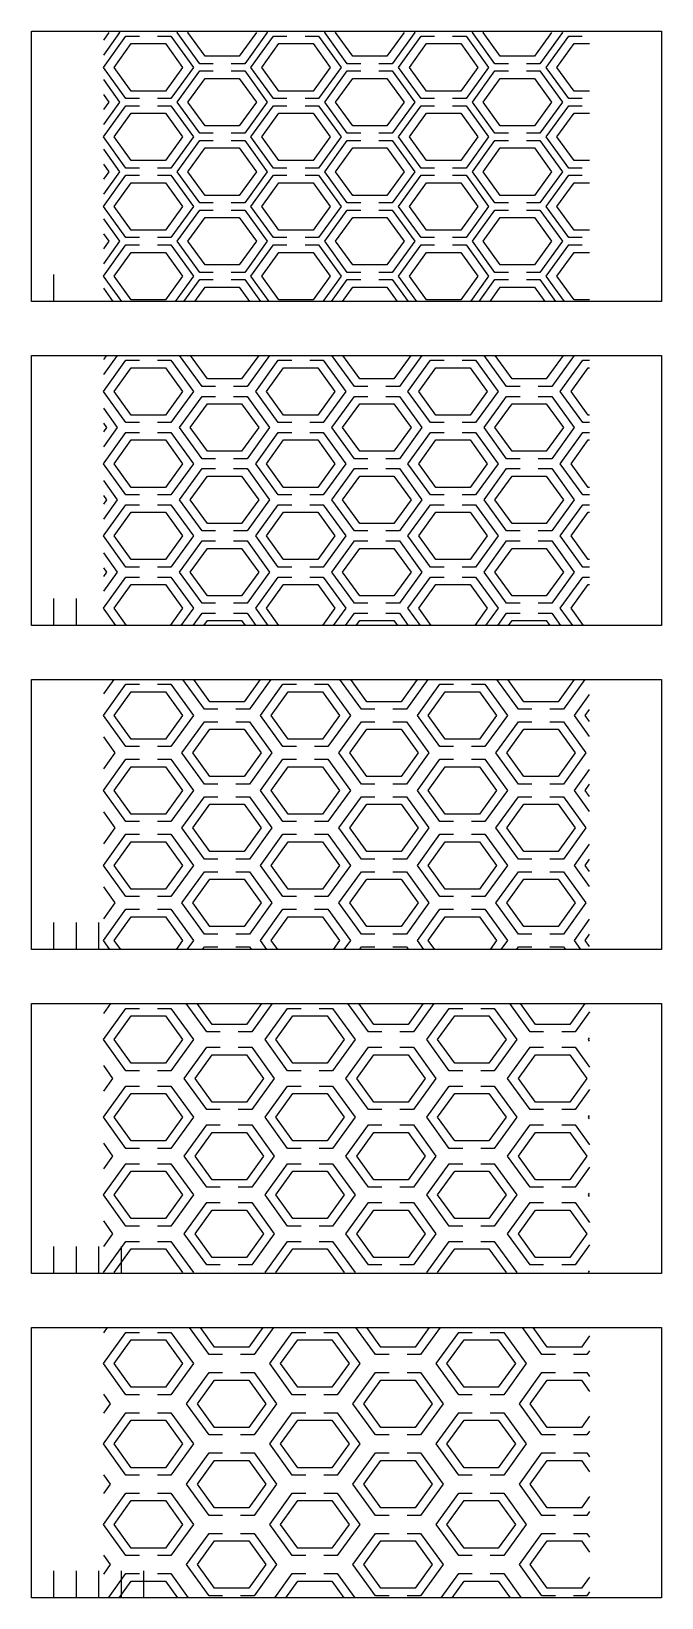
# Model space of a CAD drawing. Header units: millimetres. Extents: x 0 to 70, y 0 to 174.
import ezdxf

# ---------------------------------------------------------------- set-up
doc = ezdxf.new("R2010")
doc.units = ezdxf.units.MM
doc.layers.add('CUT', color=1, linetype='CONTINUOUS')

msp = doc.modelspace()

# ---------------------------------------------------------------- linework, layer by layer
at = {"layer": 'CUT'}
for p, q in [((8.604, 173.8641), (8, 173.0272)), ((8, 166.9728), (8.604, 166.1359)), ((8.604, 166.1359), (8, 165.299)), ((8, 159.2446), (8.604, 158.4077)), ((8.604, 158.4077), (8, 157.5708)), ((8, 151.5164), (8.604, 150.6795)), ((8.604, 150.6795), (8, 149.8426)), ((2.5, 144), (2.5, 147)), ((8, 145.451), (9.0472, 144)), ((8.3328, 138), (8, 137.5388)), ((9.5328, 138), (8, 135.8761)), ((8, 130.4612), (8.343, 129.9859)), ((8.343, 129.9859), (8, 129.5106)), ((8, 122.433), (8.343, 121.9577)), ((8.343, 121.9577), (8, 121.4824)), ((8, 114.4048), (8.343, 113.9295)), ((8.343, 113.9295), (8, 113.4542)), ((2.5, 108), (2.5, 111)), ((5, 108), (5, 111)), ((16.8, 109.9154), (15.4177, 108)), ((33.714, 109.9154), (32.3317, 108)), ((50.628, 109.9154), (49.2457, 108)), ((9.1636, 102), (8, 100.3877)), ((2.5, 72), (2.5, 75)), ((5, 72), (5, 75)), ((7.5, 72), (7.5, 75)), ((16.8, 73.0154), (16.0672, 72)), ((34.236, 73.0154), (33.5032, 72)), ((51.672, 73.0154), (50.9392, 72)), ((8.7943, 66), (8, 64.8994)), ((2.5, 36), (2.5, 39)), ((5, 36), (5, 39)), ((7.5, 36), (7.5, 39)), ((10, 36), (10, 39)), ((8.4251, 30), (8, 29.411)), ((2.5, 0), (2.5, 3)), ((5, 0), (5, 3)), ((7.5, 0), (7.5, 3)), ((10, 0), (10, 3)), ((12.5, 0), (12.5, 3))]:
    msp.add_line(p, q, dxfattribs=at)
for points in [[(0, 174), (70, 174), (70, 144), (0, 144), (0, 174)], [(9.7059, 174), (9.804, 173.8641), (8, 171.3644)], [(20.196, 170.4), (18.696, 170.4), (16.196, 173.8641), (16.2941, 174)], [(24.996, 173.8641), (23.096, 171.2314), (19.296, 171.2314), (17.396, 173.8641), (17.4941, 174)], [(26.0979, 174), (26.196, 173.8641), (23.696, 170.4), (22.196, 170.4)], [(36.588, 170.4), (35.088, 170.4), (32.588, 173.8641), (32.6861, 174)], [(41.388, 173.8641), (39.488, 171.2314), (35.688, 171.2314), (33.788, 173.8641), (33.8861, 174)], [(42.4899, 174), (42.588, 173.8641), (40.088, 170.4), (38.588, 170.4)], [(52.98, 170.4), (51.48, 170.4), (48.98, 173.8641), (49.0781, 174)], [(57.78, 173.8641), (55.88, 171.2314), (52.08, 171.2314), (50.18, 173.8641), (50.2781, 174)], [(58.8819, 174), (58.98, 173.8641), (56.48, 170.4), (54.98, 170.4)], [(12, 166.5359), (10.5, 166.5359), (8, 170), (10.5, 173.4641), (12, 173.4641)], [(16.8, 170), (14.9, 167.3673), (11.1, 167.3673), (9.2, 170), (11.1, 172.6327), (14.9, 172.6327), (16.8, 170)], [(14, 173.4641), (15.5, 173.4641), (18, 170), (15.5, 166.5359), (14, 166.5359)], [(28.392, 166.5359), (26.892, 166.5359), (24.392, 170), (26.892, 173.4641), (28.392, 173.4641)], [(33.192, 170), (31.292, 167.3673), (27.492, 167.3673), (25.592, 170), (27.492, 172.6327), (31.292, 172.6327), (33.192, 170)], [(30.392, 173.4641), (31.892, 173.4641), (34.392, 170), (31.892, 166.5359), (30.392, 166.5359)], [(44.784, 166.5359), (43.284, 166.5359), (40.784, 170), (43.284, 173.4641), (44.784, 173.4641)], [(49.584, 170), (47.684, 167.3673), (43.884, 167.3673), (41.984, 170), (43.884, 172.6327), (47.684, 172.6327), (49.584, 170)], [(46.784, 173.4641), (48.284, 173.4641), (50.784, 170), (48.284, 166.5359), (46.784, 166.5359)], [(61.176, 166.5359), (59.676, 166.5359), (57.176, 170), (59.676, 173.4641), (61.176, 173.4641)], [(62, 167.3673), (60.276, 167.3673), (58.376, 170), (60.276, 172.6327), (62, 172.6327)], [(20.196, 162.6718), (18.696, 162.6718), (16.196, 166.1359), (18.696, 169.6), (20.196, 169.6)], [(22.196, 169.6), (23.696, 169.6), (26.196, 166.1359), (23.696, 162.6718), (22.196, 162.6718)], [(36.588, 162.6718), (35.088, 162.6718), (32.588, 166.1359), (35.088, 169.6), (36.588, 169.6)], [(38.588, 169.6), (40.088, 169.6), (42.588, 166.1359), (40.088, 162.6718), (38.588, 162.6718)], [(52.98, 162.6718), (51.48, 162.6718), (48.98, 166.1359), (51.48, 169.6), (52.98, 169.6)], [(54.98, 169.6), (56.48, 169.6), (58.98, 166.1359), (56.48, 162.6718), (54.98, 162.6718)], [(8, 168.6356), (9.804, 166.1359), (8, 163.6362)], [(24.996, 166.1359), (23.096, 163.5032), (19.296, 163.5032), (17.396, 166.1359), (19.296, 168.7686), (23.096, 168.7686), (24.996, 166.1359)], [(41.388, 166.1359), (39.488, 163.5032), (35.688, 163.5032), (33.788, 166.1359), (35.688, 168.7686), (39.488, 168.7686), (41.388, 166.1359)], [(57.78, 166.1359), (55.88, 163.5032), (52.08, 163.5032), (50.18, 166.1359), (52.08, 168.7686), (55.88, 168.7686), (57.78, 166.1359)], [(12, 158.8077), (10.5, 158.8077), (8, 162.2718), (10.5, 165.7359), (12, 165.7359)], [(14, 165.7359), (15.5, 165.7359), (18, 162.2718), (15.5, 158.8077), (14, 158.8077)], [(28.392, 158.8077), (26.892, 158.8077), (24.392, 162.2718), (26.892, 165.7359), (28.392, 165.7359)], [(30.392, 165.7359), (31.892, 165.7359), (34.392, 162.2718), (31.892, 158.8077), (30.392, 158.8077)], [(44.784, 158.8077), (43.284, 158.8077), (40.784, 162.2718), (43.284, 165.7359), (44.784, 165.7359)], [(46.784, 165.7359), (48.284, 165.7359), (50.784, 162.2718), (48.284, 158.8077), (46.784, 158.8077)], [(61.176, 158.8077), (59.676, 158.8077), (57.176, 162.2718), (59.676, 165.7359), (61.176, 165.7359)], [(16.8, 162.2718), (14.9, 159.6391), (11.1, 159.6391), (9.2, 162.2718), (11.1, 164.9045), (14.9, 164.9045), (16.8, 162.2718)], [(33.192, 162.2718), (31.292, 159.6391), (27.492, 159.6391), (25.592, 162.2718), (27.492, 164.9045), (31.292, 164.9045), (33.192, 162.2718)], [(49.584, 162.2718), (47.684, 159.6391), (43.884, 159.6391), (41.984, 162.2718), (43.884, 164.9045), (47.684, 164.9045), (49.584, 162.2718)], [(62, 159.6391), (60.276, 159.6391), (58.376, 162.2718), (60.276, 164.9045), (62, 164.9045)], [(20.196, 154.9436), (18.696, 154.9436), (16.196, 158.4077), (18.696, 161.8718), (20.196, 161.8718)], [(22.196, 161.8718), (23.696, 161.8718), (26.196, 158.4077), (23.696, 154.9436), (22.196, 154.9436)], [(36.588, 154.9436), (35.088, 154.9436), (32.588, 158.4077), (35.088, 161.8718), (36.588, 161.8718)], [(38.588, 161.8718), (40.088, 161.8718), (42.588, 158.4077), (40.088, 154.9436), (38.588, 154.9436)], [(52.98, 154.9436), (51.48, 154.9436), (48.98, 158.4077), (51.48, 161.8718), (52.98, 161.8718)], [(54.98, 161.8718), (56.48, 161.8718), (58.98, 158.4077), (56.48, 154.9436), (54.98, 154.9436)], [(8, 160.9074), (9.804, 158.4077), (8, 155.908)], [(24.996, 158.4077), (23.096, 155.775), (19.296, 155.775), (17.396, 158.4077), (19.296, 161.0404), (23.096, 161.0404), (24.996, 158.4077)], [(41.388, 158.4077), (39.488, 155.775), (35.688, 155.775), (33.788, 158.4077), (35.688, 161.0404), (39.488, 161.0404), (41.388, 158.4077)], [(57.78, 158.4077), (55.88, 155.775), (52.08, 155.775), (50.18, 158.4077), (52.08, 161.0404), (55.88, 161.0404), (57.78, 158.4077)], [(12, 151.0795), (10.5, 151.0795), (8, 154.5436), (10.5, 158.0077), (12, 158.0077)], [(16.8, 154.5436), (14.9, 151.9109), (11.1, 151.9109), (9.2, 154.5436), (11.1, 157.1763), (14.9, 157.1763), (16.8, 154.5436)], [(14, 158.0077), (15.5, 158.0077), (18, 154.5436), (15.5, 151.0795), (14, 151.0795)], [(28.392, 151.0795), (26.892, 151.0795), (24.392, 154.5436), (26.892, 158.0077), (28.392, 158.0077)], [(33.192, 154.5436), (31.292, 151.9109), (27.492, 151.9109), (25.592, 154.5436), (27.492, 157.1763), (31.292, 157.1763), (33.192, 154.5436)], [(30.392, 158.0077), (31.892, 158.0077), (34.392, 154.5436), (31.892, 151.0795), (30.392, 151.0795)], [(44.784, 151.0795), (43.284, 151.0795), (40.784, 154.5436), (43.284, 158.0077), (44.784, 158.0077)], [(49.584, 154.5436), (47.684, 151.9109), (43.884, 151.9109), (41.984, 154.5436), (43.884, 157.1763), (47.684, 157.1763), (49.584, 154.5436)], [(46.784, 158.0077), (48.284, 158.0077), (50.784, 154.5436), (48.284, 151.0795), (46.784, 151.0795)], [(61.176, 151.0795), (59.676, 151.0795), (57.176, 154.5436), (59.676, 158.0077), (61.176, 158.0077)], [(62, 151.9109), (60.276, 151.9109), (58.376, 154.5436), (60.276, 157.1763), (62, 157.1763)], [(8, 153.1792), (9.804, 150.6795), (8, 148.1798)], [(20.196, 147.2154), (18.696, 147.2154), (16.196, 150.6795), (18.696, 154.1436), (20.196, 154.1436)], [(24.996, 150.6795), (23.096, 148.0468), (19.296, 148.0468), (17.396, 150.6795), (19.296, 153.3122), (23.096, 153.3122), (24.996, 150.6795)], [(22.196, 154.1436), (23.696, 154.1436), (26.196, 150.6795), (23.696, 147.2154), (22.196, 147.2154)], [(36.588, 147.2154), (35.088, 147.2154), (32.588, 150.6795), (35.088, 154.1436), (36.588, 154.1436)], [(41.388, 150.6795), (39.488, 148.0468), (35.688, 148.0468), (33.788, 150.6795), (35.688, 153.3122), (39.488, 153.3122), (41.388, 150.6795)], [(38.588, 154.1436), (40.088, 154.1436), (42.588, 150.6795), (40.088, 147.2154), (38.588, 147.2154)], [(52.98, 147.2154), (51.48, 147.2154), (48.98, 150.6795), (51.48, 154.1436), (52.98, 154.1436)], [(57.78, 150.6795), (55.88, 148.0468), (52.08, 148.0468), (50.18, 150.6795), (52.08, 153.3122), (55.88, 153.3122), (57.78, 150.6795)], [(54.98, 154.1436), (56.48, 154.1436), (58.98, 150.6795), (56.48, 147.2154), (54.98, 147.2154)], [(10.0318, 144), (8, 146.8154), (10.5, 150.2795), (12, 150.2795)], [(14, 150.2795), (15.5, 150.2795), (18, 146.8154), (15.9682, 144)], [(26.4238, 144), (24.392, 146.8154), (26.892, 150.2795), (28.392, 150.2795)], [(30.392, 150.2795), (31.892, 150.2795), (34.392, 146.8154), (32.3602, 144)], [(42.8158, 144), (40.784, 146.8154), (43.284, 150.2795), (44.784, 150.2795)], [(46.784, 150.2795), (48.284, 150.2795), (50.784, 146.8154), (48.7522, 144)], [(59.2078, 144), (57.176, 146.8154), (59.676, 150.2795), (61.176, 150.2795)], [(16.8, 146.8154), (14.9, 144.1827), (11.1, 144.1827), (9.2, 146.8154), (11.1, 149.4481), (14.9, 149.4481), (16.8, 146.8154)], [(33.192, 146.8154), (31.292, 144.1827), (27.492, 144.1827), (25.592, 146.8154), (27.492, 149.4481), (31.292, 149.4481), (33.192, 146.8154)], [(49.584, 146.8154), (47.684, 144.1827), (43.884, 144.1827), (41.984, 146.8154), (43.884, 149.4481), (47.684, 149.4481), (49.584, 146.8154)], [(62, 144.1827), (60.276, 144.1827), (58.376, 146.8154), (60.276, 149.4481), (62, 149.4481)], [(16.9528, 144), (18.696, 146.4154), (20.196, 146.4154)], [(22.196, 146.4154), (23.696, 146.4154), (25.4392, 144)], [(33.3448, 144), (35.088, 146.4154), (36.588, 146.4154)], [(38.588, 146.4154), (40.088, 146.4154), (41.8312, 144)], [(49.7368, 144), (51.48, 146.4154), (52.98, 146.4154)], [(54.98, 146.4154), (56.48, 146.4154), (58.2232, 144)], [(18.1528, 144), (19.296, 145.584), (23.096, 145.584), (24.2392, 144)], [(34.5448, 144), (35.688, 145.584), (39.488, 145.584), (40.6312, 144)], [(50.9368, 144), (52.08, 145.584), (55.88, 145.584), (57.0232, 144)], [(0, 138), (70, 138), (70, 108), (0, 108), (0, 138)], [(12, 130.5359), (10.5, 130.5359), (8, 134), (10.5, 137.4641), (12, 137.4641)], [(14, 137.4641), (15.5, 137.4641), (18, 134), (15.5, 130.5359), (14, 130.5359)], [(20.457, 134.55), (18.957, 134.55), (16.4672, 138)], [(25.2468, 138), (23.357, 135.3814), (19.557, 135.3814), (17.6672, 138)], [(26.4468, 138), (23.957, 134.55), (22.457, 134.55)], [(28.914, 130.5359), (27.414, 130.5359), (24.914, 134), (27.414, 137.4641), (28.914, 137.4641)], [(30.914, 137.4641), (32.414, 137.4641), (34.914, 134), (32.414, 130.5359), (30.914, 130.5359)], [(37.371, 134.55), (35.871, 134.55), (33.3812, 138)], [(42.1608, 138), (40.271, 135.3814), (36.471, 135.3814), (34.5812, 138)], [(43.3608, 138), (40.871, 134.55), (39.371, 134.55)], [(45.828, 130.5359), (44.328, 130.5359), (41.828, 134), (44.328, 137.4641), (45.828, 137.4641)], [(47.828, 137.4641), (49.328, 137.4641), (51.828, 134), (49.328, 130.5359), (47.828, 130.5359)], [(54.285, 134.55), (52.785, 134.55), (50.2952, 138)], [(59.0748, 138), (57.185, 135.3814), (53.385, 135.3814), (51.4952, 138)], [(60.2748, 138), (57.785, 134.55), (56.285, 134.55)], [(62, 130.5359), (61.242, 130.5359), (58.742, 134), (61.242, 137.4641), (62, 137.4641)], [(16.8, 134), (14.9, 131.3673), (11.1, 131.3673), (9.2, 134), (11.1, 136.6327), (14.9, 136.6327), (16.8, 134)], [(33.714, 134), (31.814, 131.3673), (28.014, 131.3673), (26.114, 134), (28.014, 136.6327), (31.814, 136.6327), (33.714, 134)], [(50.628, 134), (48.728, 131.3673), (44.928, 131.3673), (43.028, 134), (44.928, 136.6327), (48.728, 136.6327), (50.628, 134)], [(62, 131.3673), (61.842, 131.3673), (59.942, 134), (61.842, 136.6327), (62, 136.6327)], [(20.457, 126.5218), (18.957, 126.5218), (16.457, 129.9859), (18.957, 133.45), (20.457, 133.45)], [(25.257, 129.9859), (23.357, 127.3532), (19.557, 127.3532), (17.657, 129.9859), (19.557, 132.6186), (23.357, 132.6186), (25.257, 129.9859)], [(22.457, 133.45), (23.957, 133.45), (26.457, 129.9859), (23.957, 126.5218), (22.457, 126.5218)], [(37.371, 126.5218), (35.871, 126.5218), (33.371, 129.9859), (35.871, 133.45), (37.371, 133.45)], [(42.171, 129.9859), (40.271, 127.3532), (36.471, 127.3532), (34.571, 129.9859), (36.471, 132.6186), (40.271, 132.6186), (42.171, 129.9859)], [(39.371, 133.45), (40.871, 133.45), (43.371, 129.9859), (40.871, 126.5218), (39.371, 126.5218)], [(54.285, 126.5218), (52.785, 126.5218), (50.285, 129.9859), (52.785, 133.45), (54.285, 133.45)], [(59.085, 129.9859), (57.185, 127.3532), (53.385, 127.3532), (51.485, 129.9859), (53.385, 132.6186), (57.185, 132.6186), (59.085, 129.9859)], [(56.285, 133.45), (57.785, 133.45), (60.285, 129.9859), (57.785, 126.5218), (56.285, 126.5218)], [(8, 132.1239), (9.543, 129.9859), (8, 127.8479)], [(12, 122.5077), (10.5, 122.5077), (8, 125.9718), (10.5, 129.4359), (12, 129.4359)], [(14, 129.4359), (15.5, 129.4359), (18, 125.9718), (15.5, 122.5077), (14, 122.5077)], [(28.914, 122.5077), (27.414, 122.5077), (24.914, 125.9718), (27.414, 129.4359), (28.914, 129.4359)], [(30.914, 129.4359), (32.414, 129.4359), (34.914, 125.9718), (32.414, 122.5077), (30.914, 122.5077)], [(45.828, 122.5077), (44.328, 122.5077), (41.828, 125.9718), (44.328, 129.4359), (45.828, 129.4359)], [(47.828, 129.4359), (49.328, 129.4359), (51.828, 125.9718), (49.328, 122.5077), (47.828, 122.5077)], [(62, 122.5077), (61.242, 122.5077), (58.742, 125.9718), (61.242, 129.4359), (62, 129.4359)], [(16.8, 125.9718), (14.9, 123.3391), (11.1, 123.3391), (9.2, 125.9718), (11.1, 128.6045), (14.9, 128.6045), (16.8, 125.9718)], [(33.714, 125.9718), (31.814, 123.3391), (28.014, 123.3391), (26.114, 125.9718), (28.014, 128.6045), (31.814, 128.6045), (33.714, 125.9718)], [(50.628, 125.9718), (48.728, 123.3391), (44.928, 123.3391), (43.028, 125.9718), (44.928, 128.6045), (48.728, 128.6045), (50.628, 125.9718)], [(62, 123.3391), (61.842, 123.3391), (59.942, 125.9718), (61.842, 128.6045), (62, 128.6045)], [(20.457, 118.4936), (18.957, 118.4936), (16.457, 121.9577), (18.957, 125.4218), (20.457, 125.4218)], [(22.457, 125.4218), (23.957, 125.4218), (26.457, 121.9577), (23.957, 118.4936), (22.457, 118.4936)], [(37.371, 118.4936), (35.871, 118.4936), (33.371, 121.9577), (35.871, 125.4218), (37.371, 125.4218)], [(39.371, 125.4218), (40.871, 125.4218), (43.371, 121.9577), (40.871, 118.4936), (39.371, 118.4936)], [(54.285, 118.4936), (52.785, 118.4936), (50.285, 121.9577), (52.785, 125.4218), (54.285, 125.4218)], [(56.285, 125.4218), (57.785, 125.4218), (60.285, 121.9577), (57.785, 118.4936), (56.285, 118.4936)], [(8, 124.0957), (9.543, 121.9577), (8, 119.8197)], [(25.257, 121.9577), (23.357, 119.325), (19.557, 119.325), (17.657, 121.9577), (19.557, 124.5904), (23.357, 124.5904), (25.257, 121.9577)], [(42.171, 121.9577), (40.271, 119.325), (36.471, 119.325), (34.571, 121.9577), (36.471, 124.5904), (40.271, 124.5904), (42.171, 121.9577)], [(59.085, 121.9577), (57.185, 119.325), (53.385, 119.325), (51.485, 121.9577), (53.385, 124.5904), (57.185, 124.5904), (59.085, 121.9577)], [(12, 114.4795), (10.5, 114.4795), (8, 117.9436), (10.5, 121.4077), (12, 121.4077)], [(16.8, 117.9436), (14.9, 115.3109), (11.1, 115.3109), (9.2, 117.9436), (11.1, 120.5763), (14.9, 120.5763), (16.8, 117.9436)], [(14, 121.4077), (15.5, 121.4077), (18, 117.9436), (15.5, 114.4795), (14, 114.4795)], [(28.914, 114.4795), (27.414, 114.4795), (24.914, 117.9436), (27.414, 121.4077), (28.914, 121.4077)], [(33.714, 117.9436), (31.814, 115.3109), (28.014, 115.3109), (26.114, 117.9436), (28.014, 120.5763), (31.814, 120.5763), (33.714, 117.9436)], [(30.914, 121.4077), (32.414, 121.4077), (34.914, 117.9436), (32.414, 114.4795), (30.914, 114.4795)], [(45.828, 114.4795), (44.328, 114.4795), (41.828, 117.9436), (44.328, 121.4077), (45.828, 121.4077)], [(50.628, 117.9436), (48.728, 115.3109), (44.928, 115.3109), (43.028, 117.9436), (44.928, 120.5763), (48.728, 120.5763), (50.628, 117.9436)], [(47.828, 121.4077), (49.328, 121.4077), (51.828, 117.9436), (49.328, 114.4795), (47.828, 114.4795)], [(62, 114.4795), (61.242, 114.4795), (58.742, 117.9436), (61.242, 121.4077), (62, 121.4077)], [(62, 115.3109), (61.842, 115.3109), (59.942, 117.9436), (61.842, 120.5763), (62, 120.5763)], [(20.457, 110.4654), (18.957, 110.4654), (16.457, 113.9295), (18.957, 117.3936), (20.457, 117.3936)], [(22.457, 117.3936), (23.957, 117.3936), (26.457, 113.9295), (23.957, 110.4654), (22.457, 110.4654)], [(37.371, 110.4654), (35.871, 110.4654), (33.371, 113.9295), (35.871, 117.3936), (37.371, 117.3936)], [(39.371, 117.3936), (40.871, 117.3936), (43.371, 113.9295), (40.871, 110.4654), (39.371, 110.4654)], [(54.285, 110.4654), (52.785, 110.4654), (50.285, 113.9295), (52.785, 117.3936), (54.285, 117.3936)], [(56.285, 117.3936), (57.785, 117.3936), (60.285, 113.9295), (57.785, 110.4654), (56.285, 110.4654)], [(8, 116.0675), (9.543, 113.9295), (8, 111.7914)], [(25.257, 113.9295), (23.357, 111.2968), (19.557, 111.2968), (17.657, 113.9295), (19.557, 116.5622), (23.357, 116.5622), (25.257, 113.9295)], [(42.171, 113.9295), (40.271, 111.2968), (36.471, 111.2968), (34.571, 113.9295), (36.471, 116.5622), (40.271, 116.5622), (42.171, 113.9295)], [(59.085, 113.9295), (57.185, 111.2968), (53.385, 111.2968), (51.485, 113.9295), (53.385, 116.5622), (57.185, 116.5622), (59.085, 113.9295)], [(9.3823, 108), (8, 109.9154), (10.5, 113.3795), (12, 113.3795)], [(14, 113.3795), (15.5, 113.3795), (18, 109.9154), (16.6177, 108)], [(26.2963, 108), (24.914, 109.9154), (27.414, 113.3795), (28.914, 113.3795)], [(30.914, 113.3795), (32.414, 113.3795), (34.914, 109.9154), (33.5317, 108)], [(43.2103, 108), (41.828, 109.9154), (44.328, 113.3795), (45.828, 113.3795)], [(47.828, 113.3795), (49.328, 113.3795), (51.828, 109.9154), (50.4457, 108)], [(60.1243, 108), (58.742, 109.9154), (61.242, 113.3795), (62, 113.3795)], [(10.5823, 108), (9.2, 109.9154), (11.1, 112.5481), (14.9, 112.5481), (16.8, 109.9154)], [(27.4963, 108), (26.114, 109.9154), (28.014, 112.5481), (31.814, 112.5481), (33.714, 109.9154)], [(44.4103, 108), (43.028, 109.9154), (44.928, 112.5481), (48.728, 112.5481), (50.628, 109.9154)], [(61.3243, 108), (59.942, 109.9154), (61.842, 112.5481), (62, 112.5481)], [(17.9716, 108), (18.957, 109.3654), (20.457, 109.3654)], [(19.1716, 108), (19.557, 108.534), (23.357, 108.534), (23.7424, 108)], [(22.457, 109.3654), (23.957, 109.3654), (24.9424, 108)], [(34.8856, 108), (35.871, 109.3654), (37.371, 109.3654)], [(36.0856, 108), (36.471, 108.534), (40.271, 108.534), (40.6564, 108)], [(39.371, 109.3654), (40.871, 109.3654), (41.8564, 108)], [(51.7996, 108), (52.785, 109.3654), (54.285, 109.3654)], [(52.9996, 108), (53.385, 108.534), (57.185, 108.534), (57.5704, 108)], [(56.285, 109.3654), (57.785, 109.3654), (58.7704, 108)], [(0, 102), (70, 102), (70, 72), (0, 72), (0, 102)], [(12, 94.5359), (10.5, 94.5359), (8, 98), (10.5, 101.4641), (12, 101.4641)], [(14, 101.4641), (15.5, 101.4641), (18, 98), (15.5, 94.5359), (14, 94.5359)], [(20.718, 98.7), (19.218, 98.7), (16.8364, 102)], [(25.3996, 102), (23.618, 99.5314), (19.818, 99.5314), (18.0364, 102)], [(26.5996, 102), (24.218, 98.7), (22.718, 98.7)], [(29.436, 94.5359), (27.936, 94.5359), (25.436, 98), (27.936, 101.4641), (29.436, 101.4641)], [(31.436, 101.4641), (32.936, 101.4641), (35.436, 98), (32.936, 94.5359), (31.436, 94.5359)], [(38.154, 98.7), (36.654, 98.7), (34.2724, 102)], [(42.8356, 102), (41.054, 99.5314), (37.254, 99.5314), (35.4724, 102)], [(44.0356, 102), (41.654, 98.7), (40.154, 98.7)], [(46.872, 94.5359), (45.372, 94.5359), (42.872, 98), (45.372, 101.4641), (46.872, 101.4641)], [(48.872, 101.4641), (50.372, 101.4641), (52.872, 98), (50.372, 94.5359), (48.872, 94.5359)], [(55.59, 98.7), (54.09, 98.7), (51.7084, 102)], [(60.2716, 102), (58.49, 99.5314), (54.69, 99.5314), (52.9084, 102)], [(61.4716, 102), (59.09, 98.7), (57.59, 98.7)], [(16.8, 98), (14.9, 95.3673), (11.1, 95.3673), (9.2, 98), (11.1, 100.6327), (14.9, 100.6327), (16.8, 98)], [(34.236, 98), (32.336, 95.3673), (28.536, 95.3673), (26.636, 98), (28.536, 100.6327), (32.336, 100.6327), (34.236, 98)], [(51.672, 98), (49.772, 95.3673), (45.972, 95.3673), (44.072, 98), (45.972, 100.6327), (49.772, 100.6327), (51.672, 98)], [(62, 95.6555), (60.308, 98), (62, 100.3445)], [(62, 97.3183), (61.508, 98), (62, 98.6817)], [(20.718, 90.3718), (19.218, 90.3718), (16.718, 93.8359), (19.218, 97.3), (20.718, 97.3)], [(25.518, 93.8359), (23.618, 91.2032), (19.818, 91.2032), (17.918, 93.8359), (19.818, 96.4686), (23.618, 96.4686), (25.518, 93.8359)], [(22.718, 97.3), (24.218, 97.3), (26.718, 93.8359), (24.218, 90.3718), (22.718, 90.3718)], [(38.154, 90.3718), (36.654, 90.3718), (34.154, 93.8359), (36.654, 97.3), (38.154, 97.3)], [(42.954, 93.8359), (41.054, 91.2032), (37.254, 91.2032), (35.354, 93.8359), (37.254, 96.4686), (41.054, 96.4686), (42.954, 93.8359)], [(40.154, 97.3), (41.654, 97.3), (44.154, 93.8359), (41.654, 90.3718), (40.154, 90.3718)], [(55.59, 90.3718), (54.09, 90.3718), (51.59, 93.8359), (54.09, 97.3), (55.59, 97.3)], [(60.39, 93.8359), (58.49, 91.2032), (54.69, 91.2032), (52.79, 93.8359), (54.69, 96.4686), (58.49, 96.4686), (60.39, 93.8359)], [(57.59, 97.3), (59.09, 97.3), (61.59, 93.8359), (59.09, 90.3718), (57.59, 90.3718)], [(8, 95.6123), (9.282, 93.8359), (8, 92.0595)], [(12, 86.2077), (10.5, 86.2077), (8, 89.6718), (10.5, 93.1359), (12, 93.1359)], [(16.8, 89.6718), (14.9, 87.0391), (11.1, 87.0391), (9.2, 89.6718), (11.1, 92.3045), (14.9, 92.3045), (16.8, 89.6718)], [(14, 93.1359), (15.5, 93.1359), (18, 89.6718), (15.5, 86.2077), (14, 86.2077)], [(29.436, 86.2077), (27.936, 86.2077), (25.436, 89.6718), (27.936, 93.1359), (29.436, 93.1359)], [(34.236, 89.6718), (32.336, 87.0391), (28.536, 87.0391), (26.636, 89.6718), (28.536, 92.3045), (32.336, 92.3045), (34.236, 89.6718)], [(31.436, 93.1359), (32.936, 93.1359), (35.436, 89.6718), (32.936, 86.2077), (31.436, 86.2077)], [(46.872, 86.2077), (45.372, 86.2077), (42.872, 89.6718), (45.372, 93.1359), (46.872, 93.1359)], [(51.672, 89.6718), (49.772, 87.0391), (45.972, 87.0391), (44.072, 89.6718), (45.972, 92.3045), (49.772, 92.3045), (51.672, 89.6718)], [(48.872, 93.1359), (50.372, 93.1359), (52.872, 89.6718), (50.372, 86.2077), (48.872, 86.2077)], [(62, 87.3273), (60.308, 89.6718), (62, 92.0163)], [(20.718, 82.0436), (19.218, 82.0436), (16.718, 85.5077), (19.218, 88.9718), (20.718, 88.9718)], [(22.718, 88.9718), (24.218, 88.9718), (26.718, 85.5077), (24.218, 82.0436), (22.718, 82.0436)], [(38.154, 82.0436), (36.654, 82.0436), (34.154, 85.5077), (36.654, 88.9718), (38.154, 88.9718)], [(40.154, 88.9718), (41.654, 88.9718), (44.154, 85.5077), (41.654, 82.0436), (40.154, 82.0436)], [(55.59, 82.0436), (54.09, 82.0436), (51.59, 85.5077), (54.09, 88.9718), (55.59, 88.9718)], [(57.59, 88.9718), (59.09, 88.9718), (61.59, 85.5077), (59.09, 82.0436), (57.59, 82.0436)], [(62, 88.9901), (61.508, 89.6718), (62, 90.3535)], [(8, 87.2841), (9.282, 85.5077), (8, 83.7313)], [(25.518, 85.5077), (23.618, 82.875), (19.818, 82.875), (17.918, 85.5077), (19.818, 88.1404), (23.618, 88.1404), (25.518, 85.5077)], [(42.954, 85.5077), (41.054, 82.875), (37.254, 82.875), (35.354, 85.5077), (37.254, 88.1404), (41.054, 88.1404), (42.954, 85.5077)], [(60.39, 85.5077), (58.49, 82.875), (54.69, 82.875), (52.79, 85.5077), (54.69, 88.1404), (58.49, 88.1404), (60.39, 85.5077)], [(12, 77.8795), (10.5, 77.8795), (8, 81.3436), (10.5, 84.8077), (12, 84.8077)], [(16.8, 81.3436), (14.9, 78.7109), (11.1, 78.7109), (9.2, 81.3436), (11.1, 83.9763), (14.9, 83.9763), (16.8, 81.3436)], [(14, 84.8077), (15.5, 84.8077), (18, 81.3436), (15.5, 77.8795), (14, 77.8795)], [(29.436, 77.8795), (27.936, 77.8795), (25.436, 81.3436), (27.936, 84.8077), (29.436, 84.8077)], [(34.236, 81.3436), (32.336, 78.7109), (28.536, 78.7109), (26.636, 81.3436), (28.536, 83.9763), (32.336, 83.9763), (34.236, 81.3436)], [(31.436, 84.8077), (32.936, 84.8077), (35.436, 81.3436), (32.936, 77.8795), (31.436, 77.8795)], [(46.872, 77.8795), (45.372, 77.8795), (42.872, 81.3436), (45.372, 84.8077), (46.872, 84.8077)], [(51.672, 81.3436), (49.772, 78.7109), (45.972, 78.7109), (44.072, 81.3436), (45.972, 83.9763), (49.772, 83.9763), (51.672, 81.3436)], [(48.872, 84.8077), (50.372, 84.8077), (52.872, 81.3436), (50.372, 77.8795), (48.872, 77.8795)], [(62, 78.9991), (60.308, 81.3436), (62, 83.6881)], [(62, 80.6619), (61.508, 81.3436), (62, 82.0253)], [(20.718, 73.7154), (19.218, 73.7154), (16.718, 77.1795), (19.218, 80.6436), (20.718, 80.6436)], [(22.718, 80.6436), (24.218, 80.6436), (26.718, 77.1795), (24.218, 73.7154), (22.718, 73.7154)], [(38.154, 73.7154), (36.654, 73.7154), (34.154, 77.1795), (36.654, 80.6436), (38.154, 80.6436)], [(40.154, 80.6436), (41.654, 80.6436), (44.154, 77.1795), (41.654, 73.7154), (40.154, 73.7154)], [(55.59, 73.7154), (54.09, 73.7154), (51.59, 77.1795), (54.09, 80.6436), (55.59, 80.6436)], [(57.59, 80.6436), (59.09, 80.6436), (61.59, 77.1795), (59.09, 73.7154), (57.59, 73.7154)], [(8, 78.9559), (9.282, 77.1795), (8, 75.4031)], [(25.518, 77.1795), (23.618, 74.5468), (19.818, 74.5468), (17.918, 77.1795), (19.818, 79.8122), (23.618, 79.8122), (25.518, 77.1795)], [(42.954, 77.1795), (41.054, 74.5468), (37.254, 74.5468), (35.354, 77.1795), (37.254, 79.8122), (41.054, 79.8122), (42.954, 77.1795)], [(60.39, 77.1795), (58.49, 74.5468), (54.69, 74.5468), (52.79, 77.1795), (54.69, 79.8122), (58.49, 79.8122), (60.39, 77.1795)], [(8.7328, 72), (8, 73.0154), (10.5, 76.4795), (12, 76.4795)], [(9.9328, 72), (9.2, 73.0154), (11.1, 75.6481), (14.9, 75.6481), (16.8, 73.0154)], [(14, 76.4795), (15.5, 76.4795), (18, 73.0154), (17.2672, 72)], [(26.1688, 72), (25.436, 73.0154), (27.936, 76.4795), (29.436, 76.4795)], [(27.3688, 72), (26.636, 73.0154), (28.536, 75.6481), (32.336, 75.6481), (34.236, 73.0154)], [(31.436, 76.4795), (32.936, 76.4795), (35.436, 73.0154), (34.7032, 72)], [(43.6048, 72), (42.872, 73.0154), (45.372, 76.4795), (46.872, 76.4795)], [(44.8048, 72), (44.072, 73.0154), (45.972, 75.6481), (49.772, 75.6481), (51.672, 73.0154)], [(48.872, 76.4795), (50.372, 76.4795), (52.872, 73.0154), (52.1392, 72)], [(61.0408, 72), (60.308, 73.0154), (62, 75.3599)], [(62, 72.3337), (61.508, 73.0154), (62, 73.6971)], [(18.9904, 72), (19.218, 72.3154), (20.718, 72.3154)], [(22.718, 72.3154), (24.218, 72.3154), (24.4456, 72)], [(36.4264, 72), (36.654, 72.3154), (38.154, 72.3154)], [(40.154, 72.3154), (41.654, 72.3154), (41.8816, 72)], [(53.8624, 72), (54.09, 72.3154), (55.59, 72.3154)], [(57.59, 72.3154), (59.09, 72.3154), (59.3176, 72)], [(0, 66), (70, 66), (70, 36), (0, 36), (0, 66)], [(12, 58.5359), (10.5, 58.5359), (8, 62), (10.5, 65.4641), (12, 65.4641)], [(16.8, 62), (14.9, 59.3673), (11.1, 59.3673), (9.2, 62), (11.1, 64.6327), (14.9, 64.6327), (16.8, 62)], [(14, 65.4641), (15.5, 65.4641), (18, 62), (15.5, 58.5359), (14, 58.5359)], [(20.979, 62.85), (19.479, 62.85), (17.2057, 66)], [(25.5523, 66), (23.879, 63.6814), (20.079, 63.6814), (18.4057, 66)], [(26.7523, 66), (24.479, 62.85), (22.979, 62.85)], [(29.958, 58.5359), (28.458, 58.5359), (25.958, 62), (28.458, 65.4641), (29.958, 65.4641)], [(34.758, 62), (32.858, 59.3673), (29.058, 59.3673), (27.158, 62), (29.058, 64.6327), (32.858, 64.6327), (34.758, 62)], [(31.958, 65.4641), (33.458, 65.4641), (35.958, 62), (33.458, 58.5359), (31.958, 58.5359)], [(38.937, 62.85), (37.437, 62.85), (35.1637, 66)], [(43.5103, 66), (41.837, 63.6814), (38.037, 63.6814), (36.3637, 66)], [(44.7103, 66), (42.437, 62.85), (40.937, 62.85)], [(47.916, 58.5359), (46.416, 58.5359), (43.916, 62), (46.416, 65.4641), (47.916, 65.4641)], [(52.716, 62), (50.816, 59.3673), (47.016, 59.3673), (45.116, 62), (47.016, 64.6327), (50.816, 64.6327), (52.716, 62)], [(49.916, 65.4641), (51.416, 65.4641), (53.916, 62), (51.416, 58.5359), (49.916, 58.5359)], [(56.895, 62.85), (55.395, 62.85), (53.1217, 66)], [(61.4683, 66), (59.795, 63.6814), (55.995, 63.6814), (54.3217, 66)], [(62, 65.074), (60.395, 62.85), (58.895, 62.85)], [(20.979, 54.2218), (19.479, 54.2218), (16.979, 57.6859), (19.479, 61.15), (20.979, 61.15)], [(22.979, 61.15), (24.479, 61.15), (26.979, 57.6859), (24.479, 54.2218), (22.979, 54.2218)], [(38.937, 54.2218), (37.437, 54.2218), (34.937, 57.6859), (37.437, 61.15), (38.937, 61.15)], [(40.937, 61.15), (42.437, 61.15), (44.937, 57.6859), (42.437, 54.2218), (40.937, 54.2218)], [(56.895, 54.2218), (55.395, 54.2218), (52.895, 57.6859), (55.395, 61.15), (56.895, 61.15)], [(58.895, 61.15), (60.395, 61.15), (62, 58.926)], [(62, 61.8254), (61.874, 62), (62, 62.1746)], [(25.779, 57.6859), (23.879, 55.0532), (20.079, 55.0532), (18.179, 57.6859), (20.079, 60.3186), (23.879, 60.3186), (25.779, 57.6859)], [(43.737, 57.6859), (41.837, 55.0532), (38.037, 55.0532), (36.137, 57.6859), (38.037, 60.3186), (41.837, 60.3186), (43.737, 57.6859)], [(61.695, 57.6859), (59.795, 55.0532), (55.995, 55.0532), (54.095, 57.6859), (55.995, 60.3186), (59.795, 60.3186), (61.695, 57.6859)], [(8, 59.1006), (9.021, 57.6859), (8, 56.2712)], [(12, 49.9077), (10.5, 49.9077), (8, 53.3718), (10.5, 56.8359), (12, 56.8359)], [(16.8, 53.3718), (14.9, 50.7391), (11.1, 50.7391), (9.2, 53.3718), (11.1, 56.0045), (14.9, 56.0045), (16.8, 53.3718)], [(14, 56.8359), (15.5, 56.8359), (18, 53.3718), (15.5, 49.9077), (14, 49.9077)], [(29.958, 49.9077), (28.458, 49.9077), (25.958, 53.3718), (28.458, 56.8359), (29.958, 56.8359)], [(34.758, 53.3718), (32.858, 50.7391), (29.058, 50.7391), (27.158, 53.3718), (29.058, 56.0045), (32.858, 56.0045), (34.758, 53.3718)], [(31.958, 56.8359), (33.458, 56.8359), (35.958, 53.3718), (33.458, 49.9077), (31.958, 49.9077)], [(47.916, 49.9077), (46.416, 49.9077), (43.916, 53.3718), (46.416, 56.8359), (47.916, 56.8359)], [(52.716, 53.3718), (50.816, 50.7391), (47.016, 50.7391), (45.116, 53.3718), (47.016, 56.0045), (50.816, 56.0045), (52.716, 53.3718)], [(49.916, 56.8359), (51.416, 56.8359), (53.916, 53.3718), (51.416, 49.9077), (49.916, 49.9077)], [(62, 56.4458), (60.395, 54.2218), (58.895, 54.2218)], [(20.979, 45.5936), (19.479, 45.5936), (16.979, 49.0577), (19.479, 52.5218), (20.979, 52.5218)], [(22.979, 52.5218), (24.479, 52.5218), (26.979, 49.0577), (24.479, 45.5936), (22.979, 45.5936)], [(38.937, 45.5936), (37.437, 45.5936), (34.937, 49.0577), (37.437, 52.5218), (38.937, 52.5218)], [(40.937, 52.5218), (42.437, 52.5218), (44.937, 49.0577), (42.437, 45.5936), (40.937, 45.5936)], [(56.895, 45.5936), (55.395, 45.5936), (52.895, 49.0577), (55.395, 52.5218), (56.895, 52.5218)], [(58.895, 52.5218), (60.395, 52.5218), (62, 50.2978)], [(62, 53.1972), (61.874, 53.3718), (62, 53.5464)], [(8, 50.4724), (9.021, 49.0577), (8, 47.643)], [(25.779, 49.0577), (23.879, 46.425), (20.079, 46.425), (18.179, 49.0577), (20.079, 51.6904), (23.879, 51.6904), (25.779, 49.0577)], [(43.737, 49.0577), (41.837, 46.425), (38.037, 46.425), (36.137, 49.0577), (38.037, 51.6904), (41.837, 51.6904), (43.737, 49.0577)], [(61.695, 49.0577), (59.795, 46.425), (55.995, 46.425), (54.095, 49.0577), (55.995, 51.6904), (59.795, 51.6904), (61.695, 49.0577)], [(12, 41.2795), (10.5, 41.2795), (8, 44.7436), (10.5, 48.2077), (12, 48.2077)], [(16.8, 44.7436), (14.9, 42.1109), (11.1, 42.1109), (9.2, 44.7436), (11.1, 47.3763), (14.9, 47.3763), (16.8, 44.7436)], [(14, 48.2077), (15.5, 48.2077), (18, 44.7436), (15.5, 41.2795), (14, 41.2795)], [(29.958, 41.2795), (28.458, 41.2795), (25.958, 44.7436), (28.458, 48.2077), (29.958, 48.2077)], [(34.758, 44.7436), (32.858, 42.1109), (29.058, 42.1109), (27.158, 44.7436), (29.058, 47.3763), (32.858, 47.3763), (34.758, 44.7436)], [(31.958, 48.2077), (33.458, 48.2077), (35.958, 44.7436), (33.458, 41.2795), (31.958, 41.2795)], [(47.916, 41.2795), (46.416, 41.2795), (43.916, 44.7436), (46.416, 48.2077), (47.916, 48.2077)], [(52.716, 44.7436), (50.816, 42.1109), (47.016, 42.1109), (45.116, 44.7436), (47.016, 47.3763), (50.816, 47.3763), (52.716, 44.7436)], [(49.916, 48.2077), (51.416, 48.2077), (53.916, 44.7436), (51.416, 41.2795), (49.916, 41.2795)], [(62, 47.8175), (60.395, 45.5936), (58.895, 45.5936)], [(20.979, 36.9654), (19.479, 36.9654), (16.979, 40.4295), (19.479, 43.8936), (20.979, 43.8936)], [(22.979, 43.8936), (24.479, 43.8936), (26.979, 40.4295), (24.479, 36.9654), (22.979, 36.9654)], [(38.937, 36.9654), (37.437, 36.9654), (34.937, 40.4295), (37.437, 43.8936), (38.937, 43.8936)], [(40.937, 43.8936), (42.437, 43.8936), (44.937, 40.4295), (42.437, 36.9654), (40.937, 36.9654)], [(56.895, 36.9654), (55.395, 36.9654), (52.895, 40.4295), (55.395, 43.8936), (56.895, 43.8936)], [(58.895, 43.8936), (60.395, 43.8936), (62, 41.6696)], [(62, 44.569), (61.874, 44.7436), (62, 44.9182)], [(8, 41.8442), (9.021, 40.4295), (8, 39.0148)], [(25.779, 40.4295), (23.879, 37.7968), (20.079, 37.7968), (18.179, 40.4295), (20.079, 43.0622), (23.879, 43.0622), (25.779, 40.4295)], [(43.737, 40.4295), (41.837, 37.7968), (38.037, 37.7968), (36.137, 40.4295), (38.037, 43.0622), (41.837, 43.0622), (43.737, 40.4295)], [(61.695, 40.4295), (59.795, 37.7968), (55.995, 37.7968), (54.095, 40.4295), (55.995, 43.0622), (59.795, 43.0622), (61.695, 40.4295)], [(8.0833, 36), (8, 36.1154), (10.5, 39.5795), (12, 39.5795)], [(9.2833, 36), (9.2, 36.1154), (11.1, 38.7481), (14.9, 38.7481), (16.8, 36.1154)], [(14, 39.5795), (15.5, 39.5795), (18, 36.1154), (17.9167, 36)], [(26.0413, 36), (25.958, 36.1154), (28.458, 39.5795), (29.958, 39.5795)], [(27.2413, 36), (27.158, 36.1154), (29.058, 38.7481), (32.858, 38.7481), (34.758, 36.1154)], [(31.958, 39.5795), (33.458, 39.5795), (35.958, 36.1154), (35.8747, 36)], [(43.9993, 36), (43.916, 36.1154), (46.416, 39.5795), (47.916, 39.5795)], [(45.1993, 36), (45.116, 36.1154), (47.016, 38.7481), (50.816, 38.7481), (52.716, 36.1154)], [(49.916, 39.5795), (51.416, 39.5795), (53.916, 36.1154), (53.8327, 36)], [(62, 39.1893), (60.395, 36.9654), (58.895, 36.9654)], [(61.9573, 36), (61.874, 36.1154), (62, 36.29)], [(0, 30), (70, 30), (70, 0), (0, 0), (0, 30)], [(21.24, 27), (19.74, 27), (17.5749, 30)], [(25.7051, 30), (24.14, 27.8314), (20.34, 27.8314), (18.7749, 30)], [(26.9051, 30), (24.74, 27), (23.24, 27)], [(39.72, 27), (38.22, 27), (36.0549, 30)], [(44.1851, 30), (42.62, 27.8314), (38.82, 27.8314), (37.2549, 30)], [(45.3851, 30), (43.22, 27), (41.72, 27)], [(58.2, 27), (56.7, 27), (54.5349, 30)], [(62, 29.0785), (61.1, 27.8314), (57.3, 27.8314), (55.7349, 30)], [(12, 22.5359), (10.5, 22.5359), (8, 26), (10.5, 29.4641), (12, 29.4641)], [(16.8, 26), (14.9, 23.3673), (11.1, 23.3673), (9.2, 26), (11.1, 28.6327), (14.9, 28.6327), (16.8, 26)], [(14, 29.4641), (15.5, 29.4641), (18, 26), (15.5, 22.5359), (14, 22.5359)], [(30.48, 22.5359), (28.98, 22.5359), (26.48, 26), (28.98, 29.4641), (30.48, 29.4641)], [(35.28, 26), (33.38, 23.3673), (29.58, 23.3673), (27.68, 26), (29.58, 28.6327), (33.38, 28.6327), (35.28, 26)], [(32.48, 29.4641), (33.98, 29.4641), (36.48, 26), (33.98, 22.5359), (32.48, 22.5359)], [(48.96, 22.5359), (47.46, 22.5359), (44.96, 26), (47.46, 29.4641), (48.96, 29.4641)], [(53.76, 26), (51.86, 23.3673), (48.06, 23.3673), (46.16, 26), (48.06, 28.6327), (51.86, 28.6327), (53.76, 26)], [(50.96, 29.4641), (52.46, 29.4641), (54.96, 26), (52.46, 22.5359), (50.96, 22.5359)], [(62, 27.4157), (61.7, 27), (60.2, 27)], [(21.24, 18.0718), (19.74, 18.0718), (17.24, 21.5359), (19.74, 25), (21.24, 25)], [(23.24, 25), (24.74, 25), (27.24, 21.5359), (24.74, 18.0718), (23.24, 18.0718)], [(39.72, 18.0718), (38.22, 18.0718), (35.72, 21.5359), (38.22, 25), (39.72, 25)], [(41.72, 25), (43.22, 25), (45.72, 21.5359), (43.22, 18.0718), (41.72, 18.0718)], [(58.2, 18.0718), (56.7, 18.0718), (54.2, 21.5359), (56.7, 25), (58.2, 25)], [(60.2, 25), (61.7, 25), (62, 24.5843)], [(26.04, 21.5359), (24.14, 18.9032), (20.34, 18.9032), (18.44, 21.5359), (20.34, 24.1686), (24.14, 24.1686), (26.04, 21.5359)], [(44.52, 21.5359), (42.62, 18.9032), (38.82, 18.9032), (36.92, 21.5359), (38.82, 24.1686), (42.62, 24.1686), (44.52, 21.5359)], [(62, 20.1503), (61.1, 18.9032), (57.3, 18.9032), (55.4, 21.5359), (57.3, 24.1686), (61.1, 24.1686), (62, 22.9215)], [(8, 22.589), (8.76, 21.5359), (8, 20.4828)], [(12, 13.6077), (10.5, 13.6077), (8, 17.0718), (10.5, 20.5359), (12, 20.5359)], [(16.8, 17.0718), (14.9, 14.4391), (11.1, 14.4391), (9.2, 17.0718), (11.1, 19.7045), (14.9, 19.7045), (16.8, 17.0718)], [(14, 20.5359), (15.5, 20.5359), (18, 17.0718), (15.5, 13.6077), (14, 13.6077)], [(30.48, 13.6077), (28.98, 13.6077), (26.48, 17.0718), (28.98, 20.5359), (30.48, 20.5359)], [(35.28, 17.0718), (33.38, 14.4391), (29.58, 14.4391), (27.68, 17.0718), (29.58, 19.7045), (33.38, 19.7045), (35.28, 17.0718)], [(32.48, 20.5359), (33.98, 20.5359), (36.48, 17.0718), (33.98, 13.6077), (32.48, 13.6077)], [(48.96, 13.6077), (47.46, 13.6077), (44.96, 17.0718), (47.46, 20.5359), (48.96, 20.5359)], [(53.76, 17.0718), (51.86, 14.4391), (48.06, 14.4391), (46.16, 17.0718), (48.06, 19.7045), (51.86, 19.7045), (53.76, 17.0718)], [(50.96, 20.5359), (52.46, 20.5359), (54.96, 17.0718), (52.46, 13.6077), (50.96, 13.6077)], [(62, 18.4875), (61.7, 18.0718), (60.2, 18.0718)], [(21.24, 9.1436), (19.74, 9.1436), (17.24, 12.6077), (19.74, 16.0718), (21.24, 16.0718)], [(23.24, 16.0718), (24.74, 16.0718), (27.24, 12.6077), (24.74, 9.1436), (23.24, 9.1436)], [(39.72, 9.1436), (38.22, 9.1436), (35.72, 12.6077), (38.22, 16.0718), (39.72, 16.0718)], [(41.72, 16.0718), (43.22, 16.0718), (45.72, 12.6077), (43.22, 9.1436), (41.72, 9.1436)], [(58.2, 9.1436), (56.7, 9.1436), (54.2, 12.6077), (56.7, 16.0718), (58.2, 16.0718)], [(60.2, 16.0718), (61.7, 16.0718), (62, 15.6561)], [(26.04, 12.6077), (24.14, 9.975), (20.34, 9.975), (18.44, 12.6077), (20.34, 15.2404), (24.14, 15.2404), (26.04, 12.6077)], [(44.52, 12.6077), (42.62, 9.975), (38.82, 9.975), (36.92, 12.6077), (38.82, 15.2404), (42.62, 15.2404), (44.52, 12.6077)], [(62, 11.2221), (61.1, 9.975), (57.3, 9.975), (55.4, 12.6077), (57.3, 15.2404), (61.1, 15.2404), (62, 13.9933)], [(8, 13.6608), (8.76, 12.6077), (8, 11.5546)], [(12, 4.6795), (10.5, 4.6795), (8, 8.1436), (10.5, 11.6077), (12, 11.6077)], [(16.8, 8.1436), (14.9, 5.5109), (11.1, 5.5109), (9.2, 8.1436), (11.1, 10.7763), (14.9, 10.7763), (16.8, 8.1436)], [(14, 11.6077), (15.5, 11.6077), (18, 8.1436), (15.5, 4.6795), (14, 4.6795)], [(30.48, 4.6795), (28.98, 4.6795), (26.48, 8.1436), (28.98, 11.6077), (30.48, 11.6077)], [(35.28, 8.1436), (33.38, 5.5109), (29.58, 5.5109), (27.68, 8.1436), (29.58, 10.7763), (33.38, 10.7763), (35.28, 8.1436)], [(32.48, 11.6077), (33.98, 11.6077), (36.48, 8.1436), (33.98, 4.6795), (32.48, 4.6795)], [(48.96, 4.6795), (47.46, 4.6795), (44.96, 8.1436), (47.46, 11.6077), (48.96, 11.6077)], [(53.76, 8.1436), (51.86, 5.5109), (48.06, 5.5109), (46.16, 8.1436), (48.06, 10.7763), (51.86, 10.7763), (53.76, 8.1436)], [(50.96, 11.6077), (52.46, 11.6077), (54.96, 8.1436), (52.46, 4.6795), (50.96, 4.6795)], [(62, 9.5593), (61.7, 9.1436), (60.2, 9.1436)], [(21.24, 0.2154), (19.74, 0.2154), (17.24, 3.6795), (19.74, 7.1436), (21.24, 7.1436)], [(23.24, 7.1436), (24.74, 7.1436), (27.24, 3.6795), (24.74, 0.2154), (23.24, 0.2154)], [(39.72, 0.2154), (38.22, 0.2154), (35.72, 3.6795), (38.22, 7.1436), (39.72, 7.1436)], [(41.72, 7.1436), (43.22, 7.1436), (45.72, 3.6795), (43.22, 0.2154), (41.72, 0.2154)], [(58.2, 0.2154), (56.7, 0.2154), (54.2, 3.6795), (56.7, 7.1436), (58.2, 7.1436)], [(60.2, 7.1436), (61.7, 7.1436), (62, 6.7279)], [(26.04, 3.6795), (24.14, 1.0468), (20.34, 1.0468), (18.44, 3.6795), (20.34, 6.3122), (24.14, 6.3122), (26.04, 3.6795)], [(44.52, 3.6795), (42.62, 1.0468), (38.82, 1.0468), (36.92, 3.6795), (38.82, 6.3122), (42.62, 6.3122), (44.52, 3.6795)], [(62, 2.2939), (61.1, 1.0468), (57.3, 1.0468), (55.4, 3.6795), (57.3, 6.3122), (61.1, 6.3122), (62, 5.0651)], [(8, 4.7326), (8.76, 3.6795), (8, 2.6264)], [(8.5662, 0), (10.5, 2.6795), (12, 2.6795)], [(9.7662, 0), (11.1, 1.8481), (14.9, 1.8481), (16.2338, 0)], [(14, 2.6795), (15.5, 2.6795), (17.4338, 0)], [(27.0462, 0), (28.98, 2.6795), (30.48, 2.6795)], [(28.2462, 0), (29.58, 1.8481), (33.38, 1.8481), (34.7138, 0)], [(32.48, 2.6795), (33.98, 2.6795), (35.9138, 0)], [(45.5262, 0), (47.46, 2.6795), (48.96, 2.6795)], [(46.7262, 0), (48.06, 1.8481), (51.86, 1.8481), (53.1938, 0)], [(50.96, 2.6795), (52.46, 2.6795), (54.3938, 0)], [(62, 0.6311), (61.7, 0.2154), (60.2, 0.2154)]]:
    msp.add_lwpolyline(points, dxfattribs=at)

doc.saveas('drawing.dxf')
